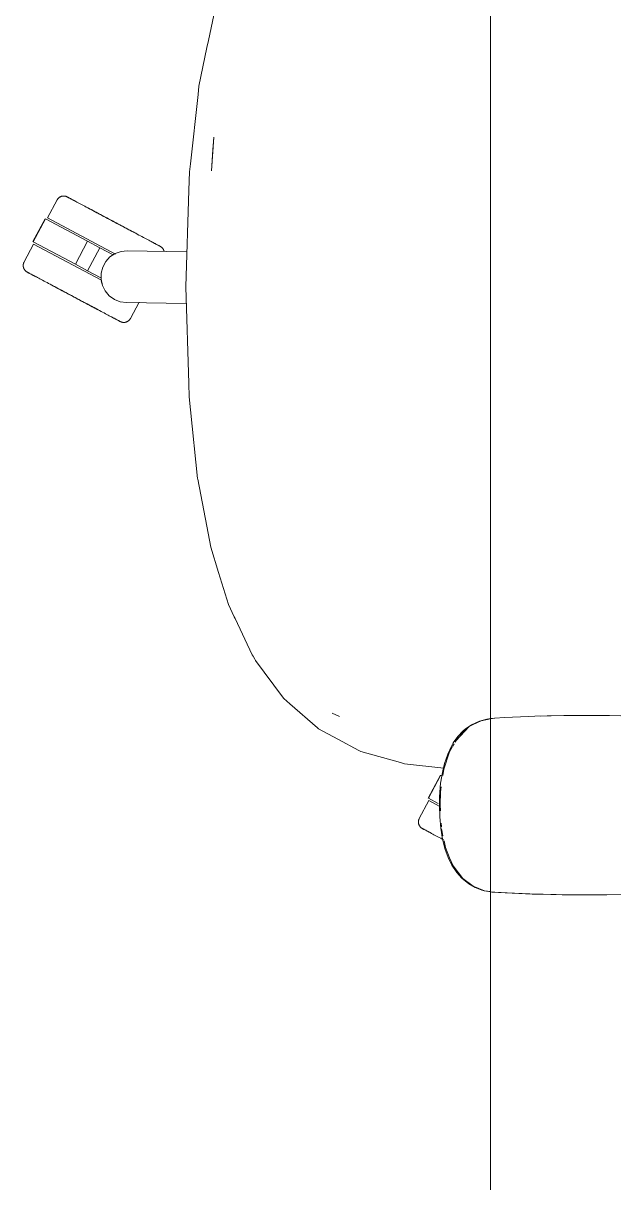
# Model space of a CAD drawing. Header units: millimetres. Extents: x 155927 to 326028, y -36033 to 97293.
# Drawn here: x 228796 to 229115, y 9936 to 10562 of the extents above; entities that cross this region are included whole.
import ezdxf

# ---------------------------------------------------------------- set-up
doc = ezdxf.new("R2010")
doc.units = ezdxf.units.MM
doc.header["$MEASUREMENT"] = 0
doc.layers.add('G-IMPT', color=8, linetype='CONTINUOUS', lineweight=9)
doc.layers.add('I-FURN', color=8, linetype='CONTINUOUS', lineweight=9)

msp = doc.modelspace()

# ---------------------------------------------------------------- linework, layer by layer
at = {"layer": 'G-IMPT'}
for p, q in [((228896.3, 10553), (228899.17, 10566.82)), ((228895.53, 10549.32), (228891.18, 10528.38)), ((228895.53, 10549.32), (228896.3, 10553)), ((228891.18, 10528.38), (228890.7, 10523.96)), ((228886.57, 10486.52), (228890.7, 10523.96)), ((228897.97, 10482.68), (228899.22, 10500.96)), ((228899.22, 10500.96), (228898.61, 10494.01)), ((228897.97, 10482.68), (228898.61, 10494.01)), ((228886.57, 10486.52), (228886.09, 10482.15)), ((228885.76, 10472.2), (228886.09, 10482.15)), ((228885.76, 10472.2), (228884.06, 10420.02)), ((228884.06, 10420.02), (228885.68, 10367.86)), ((228885.68, 10367.86), (228885.9, 10360.6)), ((228886.63, 10353.53), (228885.9, 10360.6)), ((228890.45, 10316.54), (228886.63, 10353.53)), ((228890.45, 10316.54), (228890.54, 10316.08)), ((228895.41, 10290.7), (228890.54, 10316.08)), ((228895.41, 10290.7), (228896.11, 10287.03)), ((228897.57, 10279.43), (228896.11, 10287.03)), ((228901.77, 10265.82), (228897.57, 10279.43)), ((228907.09, 10248.55), (228901.77, 10265.82)), ((228907.09, 10248.55), (228910.28, 10241.79)), ((228910.71, 10240.87), (228910.28, 10241.79)), ((228919.97, 10221.23), (228910.71, 10240.87)), ((228919.97, 10221.23), (228920.4, 10220.52)), ((228921.34, 10218.94), (228920.4, 10220.52)), ((228921.8, 10218.17), (228921.34, 10218.94)), ((228921.8, 10218.17), (228936.37, 10198.68)), ((228936.37, 10198.68), (228937.09, 10197.71)), ((228940.35, 10194.84), (228937.09, 10197.71)), ((228940.35, 10194.84), (228955.14, 10181.82)), ((228963.11, 10189.84), (228967, 10187.89)), ((228963.11, 10189.84), (228965.4, 10188.67)), ((228965.4, 10188.67), (228967, 10187.89)), ((229038.39, 10183.5), (229042.71, 10185.49)), ((229039.29, 10183.58), (229043.55, 10185.68)), ((229046.66, 10186.55), (229042.71, 10185.49)), ((229043.55, 10185.68), (229048.6, 10186.63)), ((229048.6, 10186.8), (229046.66, 10186.55)), ((229048.6, 10186.63), (229050.9, 10187.05)), ((229050.67, 10187.05), (229048.6, 10186.8)), ((229056.34, 10187.34), (229050.67, 10187.05)), ((229056.34, 10187.34), (229068.9, 10187.95)), ((229072.44, 10188.08), (229068.9, 10187.95)), ((229088.11, 10188.46), (229072.44, 10188.08)), ((229075.84, 10188.13), (229079.17, 10188.28)), ((229081.39, 10188.28), (229079.17, 10188.28)), ((229088.11, 10188.46), (229092.62, 10188.51)), ((229092.62, 10188.51), (229107.34, 10188.5)), ((229112.81, 10188.43), (229107.34, 10188.5)), ((229112.81, 10188.43), (229125.11, 10188.13)), ((228955.14, 10181.82), (228955.81, 10181.23)), ((228966.24, 10175.65), (228955.81, 10181.23)), ((229030.15, 10175.09), (229037.06, 10182.48)), ((229033.84, 10180.16), (229030.98, 10177.12)), ((229031.98, 10177.76), (229037.06, 10182.48)), ((229031.98, 10177.18), (229034.65, 10180.24)), ((229033.84, 10180.16), (229035.17, 10181.3)), ((229037.06, 10182.48), (229034.65, 10180.24)), ((229038.39, 10183.5), (229035.17, 10181.3)), ((229039.29, 10183.58), (229037.06, 10182.48)), ((228977.48, 10169.64), (228966.24, 10175.65)), ((229025.52, 10167.65), (229027.73, 10172.29)), ((229027.73, 10172.29), (229028.53, 10173.66)), ((229028.13, 10171.79), (229028.99, 10173.23)), ((229030.98, 10177.12), (229028.53, 10173.66)), ((229029.46, 10174.02), (229031.35, 10177.17)), ((229030.15, 10175.09), (229031.43, 10176.56)), ((228978.59, 10169.04), (228977.48, 10169.64)), ((228999.94, 10163.04), (228978.59, 10169.04)), ((229023.36, 10159.48), (229026.39, 10168.87)), ((229023.78, 10162.56), (229025.52, 10167.65)), ((229026.39, 10168.87), (229027.85, 10171.32)), ((228999.94, 10163.04), (229002.2, 10162.4)), ((229023.47, 10159.98), (229002.2, 10162.4)), ((229023.78, 10162.56), (229022.8, 10158.64)), ((229022.89, 10156.19), (229023.36, 10159.48)), ((229022.8, 10158.64), (229021.69, 10151.88)), ((229021.11, 10144.56), (229021.69, 10151.88)), ((229021.63, 10147.22), (229021.4, 10140.05)), ((229021.63, 10147.22), (229022.02, 10150)), ((229021.11, 10144.56), (229021.02, 10140.05)), ((229021.02, 10140.05), (229021.2, 10133.72)), ((229021.59, 10136.95), (229021.4, 10140.05)), ((229021.77, 10127.57), (229021.2, 10133.72)), ((229021.77, 10127.57), (229022.77, 10121.63)), ((229022.11, 10128.36), (229021.99, 10130.43)), ((229022.95, 10123.48), (229022.18, 10127.23)), ((229024.2, 10116.15), (229022.77, 10121.63)), ((229024.22, 10117.27), (229023.51, 10120.73)), ((229024.2, 10116.15), (229025.78, 10111.82)), ((229024.22, 10117.27), (229026.55, 10111.64)), ((229027.77, 10107.75), (229025.78, 10111.82)), ((229028.39, 10107.25), (229026.55, 10111.64)), ((229027.77, 10107.75), (229030.42, 10103.7)), ((229033.61, 10100.46), (229028.39, 10107.25)), ((229030.42, 10103.7), (229033.09, 10100.66)), ((229036.83, 10097.58), (229033.09, 10100.66)), ((229039.23, 10096.29), (229033.61, 10100.46)), ((229040.26, 10095.63), (229036.83, 10097.58)), ((229045.43, 10093.88), (229039.23, 10096.29)), ((229040.26, 10095.63), (229043.9, 10094.23)), ((229045.25, 10093.86), (229043.9, 10094.23)), ((229045.25, 10093.86), (229047.64, 10093.42)), ((229045.43, 10093.88), (229048.6, 10093.4)), ((229049.29, 10093.17), (229047.64, 10093.42)), ((229069.87, 10092.12), (229049.29, 10093.17)), ((229071.08, 10092.08), (229049.29, 10093.17)), ((229049.29, 10093.17), (229050.9, 10093.05)), ((229071.08, 10092.08), (229050.9, 10093.05)), ((229091.26, 10091.62), (229069.87, 10092.12)), ((229081.43, 10091.78), (229069.87, 10092.12)), ((229069.87, 10092.12), (229071.08, 10092.08)), ((229091.26, 10091.62), (229071.08, 10092.08)), ((229111.45, 10091.66), (229081.43, 10091.78)), ((229091.26, 10091.62), (229081.43, 10091.78)), ((229081.43, 10091.78), (229100.65, 10091.57)), ((229089.23, 10091.64), (229087.32, 10091.71)), ((229091.26, 10091.65), (229089.23, 10091.64)), ((229111.45, 10091.66), (229091.26, 10091.62)), ((229111.45, 10091.66), (229100.65, 10091.57)), ((229111.45, 10091.66), (229119.87, 10091.83))]:
    msp.add_line(p, q, dxfattribs=at)
at = {"layer": 'I-FURN'}
for p, q in [((229048.6, 9375.6), (229048.6, 10975.6)), ((229048.6, 10975.6), (229048.6, 9375.6)), ((228814.61, 10466.95), (228809.46, 10457.26)), ((228814.61, 10466.95), (228814.69, 10467.09)), ((228814.69, 10467.09), (228814.77, 10467.23)), ((228814.77, 10467.23), (228814.86, 10467.36)), ((228814.86, 10467.36), (228814.95, 10467.49)), ((228814.95, 10467.49), (228815.05, 10467.62)), ((228815.05, 10467.62), (228815.16, 10467.74)), ((228815.16, 10467.74), (228815.27, 10467.86)), ((228815.27, 10467.86), (228815.38, 10467.97)), ((228815.38, 10467.97), (228815.5, 10468.08)), ((228815.5, 10468.08), (228815.63, 10468.19)), ((228815.63, 10468.19), (228815.75, 10468.29)), ((228815.75, 10468.29), (228815.88, 10468.38)), ((228815.88, 10468.38), (228816.02, 10468.47)), ((228816.02, 10468.47), (228816.16, 10468.55)), ((228816.16, 10468.55), (228816.3, 10468.63)), ((228816.3, 10468.63), (228816.44, 10468.7)), ((228816.44, 10468.7), (228816.59, 10468.77)), ((228816.59, 10468.77), (228816.74, 10468.83)), ((228816.74, 10468.83), (228816.89, 10468.88)), ((228816.89, 10468.88), (228817.04, 10468.93)), ((228817.04, 10468.93), (228817.2, 10468.97)), ((228817.2, 10468.97), (228817.36, 10469.01)), ((228817.36, 10469.01), (228817.52, 10469.04)), ((228817.52, 10469.04), (228817.67, 10469.06)), ((228817.67, 10469.06), (228817.84, 10469.07)), ((228817.84, 10469.07), (228818, 10469.08)), ((228818, 10469.08), (228818.16, 10469.09)), ((228818.16, 10469.09), (228818.32, 10469.09)), ((228818.32, 10469.09), (228818.48, 10469.08)), ((228818.48, 10469.08), (228818.64, 10469.06)), ((228818.64, 10469.06), (228818.8, 10469.04)), ((228818.8, 10469.04), (228818.96, 10469.01)), ((228818.96, 10469.01), (228819.12, 10468.97)), ((228819.12, 10468.97), (228819.27, 10468.93)), ((228819.27, 10468.93), (228819.43, 10468.89)), ((228819.43, 10468.89), (228819.58, 10468.83)), ((228819.58, 10468.83), (228819.73, 10468.77)), ((228819.73, 10468.77), (228819.87, 10468.71)), ((228819.87, 10468.71), (228820.02, 10468.64)), ((228820.02, 10468.64), (228820.06, 10468.62)), ((228820.06, 10468.62), (228820.08, 10468.61)), ((228820.06, 10468.61), (228820.06, 10468.62)), ((228820.11, 10468.59), (228820.06, 10468.61)), ((228820.08, 10468.61), (228820.14, 10468.57)), ((228820.19, 10468.55), (228820.11, 10468.59)), ((228820.14, 10468.57), (228820.24, 10468.52)), ((228820.31, 10468.48), (228820.19, 10468.55)), ((228820.24, 10468.52), (228820.38, 10468.45)), ((228820.47, 10468.4), (228820.31, 10468.48)), ((228820.38, 10468.45), (228820.56, 10468.35)), ((228820.67, 10468.29), (228820.47, 10468.4)), ((228820.56, 10468.35), (228820.78, 10468.23)), ((228820.91, 10468.16), (228820.67, 10468.29)), ((228820.78, 10468.23), (228821.04, 10468.1)), ((228821.19, 10468.01), (228820.91, 10468.16)), ((228821.04, 10468.1), (228821.33, 10467.94)), ((228821.51, 10467.84), (228821.19, 10468.01)), ((228821.33, 10467.94), (228821.67, 10467.76)), ((228821.87, 10467.66), (228821.51, 10467.84)), ((228821.67, 10467.76), (228822.04, 10467.56)), ((228822.26, 10467.45), (228821.87, 10467.66)), ((228822.04, 10467.56), (228822.45, 10467.34)), ((228822.69, 10467.22), (228822.26, 10467.45)), ((228822.45, 10467.34), (228822.9, 10467.11)), ((228823.15, 10466.97), (228822.69, 10467.22)), ((228822.9, 10467.11), (228823.38, 10466.85)), ((228823.66, 10466.7), (228823.15, 10466.97)), ((228823.38, 10466.85), (228823.9, 10466.58)), ((228824.19, 10466.42), (228823.66, 10466.7)), ((228823.9, 10466.58), (228824.45, 10466.28)), ((228824.76, 10466.12), (228824.19, 10466.42)), ((228824.45, 10466.28), (228825.03, 10465.97)), ((228825.36, 10465.8), (228824.76, 10466.12)), ((228825.99, 10465.46), (228825.36, 10465.8)), ((228826.66, 10465.11), (228825.99, 10465.46)), ((228827.35, 10464.74), (228826.66, 10465.11)), ((228828.08, 10464.35), (228827.35, 10464.74)), ((228828.83, 10463.96), (228828.08, 10464.35)), ((228829.6, 10463.54), (228828.83, 10463.96)), ((228830.4, 10463.12), (228829.6, 10463.54)), ((228831.23, 10462.68), (228830.4, 10463.12)), ((228830.99, 10462.8), (228831.61, 10462.47)), ((228832.07, 10462.23), (228831.23, 10462.68)), ((228831.61, 10462.47), (228832.47, 10462.02)), ((228832.94, 10461.77), (228832.07, 10462.23)), ((228832.47, 10462.02), (228833.35, 10461.55)), ((228833.83, 10461.29), (228832.94, 10461.77)), ((228833.35, 10461.55), (228834.24, 10461.07)), ((228834.73, 10460.81), (228833.83, 10461.29)), ((228834.24, 10461.07), (228835.16, 10460.59)), ((228835.66, 10460.32), (228834.73, 10460.81)), ((228835.16, 10460.59), (228836.09, 10460.09)), ((228836.59, 10459.82), (228835.66, 10460.32)), ((228836.09, 10460.09), (228837.03, 10459.59)), ((228837.55, 10459.32), (228836.59, 10459.82)), ((228837.03, 10459.59), (228837.99, 10459.08)), ((228808.16, 10456.82), (228801.59, 10444.46)), ((228801.76, 10444.37), (228808.33, 10456.73)), ((228808.33, 10456.73), (228831.04, 10444.65)), ((228846.21, 10437.72), (228809.46, 10457.26)), ((228838.51, 10458.81), (228837.55, 10459.32)), ((228837.99, 10459.08), (228838.96, 10458.57)), ((228839.48, 10458.29), (228838.51, 10458.81)), ((228838.96, 10458.57), (228839.94, 10458.05)), ((228840.47, 10457.76), (228839.48, 10458.29)), ((228839.94, 10458.05), (228840.92, 10457.52)), ((228841.46, 10457.24), (228840.47, 10457.76)), ((228840.92, 10457.52), (228841.92, 10456.99)), ((228842.46, 10456.71), (228841.46, 10457.24)), ((228841.92, 10456.99), (228842.92, 10456.46)), ((228843.46, 10456.18), (228842.46, 10456.71)), ((228842.92, 10456.46), (228843.92, 10455.93)), ((228844.46, 10455.64), (228843.46, 10456.18)), ((228843.92, 10455.93), (228844.92, 10455.4)), ((228845.47, 10455.11), (228844.46, 10455.64)), ((228844.92, 10455.4), (228845.93, 10454.86)), ((228846.47, 10454.57), (228845.47, 10455.11)), ((228845.93, 10454.86), (228846.93, 10454.33)), ((228847.47, 10454.04), (228846.47, 10454.57)), ((228846.93, 10454.33), (228847.93, 10453.79)), ((228848.47, 10453.51), (228847.47, 10454.04)), ((228847.93, 10453.79), (228848.93, 10453.26)), ((228849.47, 10452.98), (228848.47, 10453.51)), ((228848.93, 10453.26), (228849.92, 10452.74)), ((228850.45, 10452.45), (228849.47, 10452.98)), ((228849.92, 10452.74), (228850.91, 10452.21)), ((228851.43, 10451.93), (228850.45, 10452.45)), ((228850.91, 10452.21), (228851.88, 10451.7)), ((228852.4, 10451.42), (228851.43, 10451.93)), ((228851.88, 10451.7), (228852.84, 10451.18)), ((228853.36, 10450.91), (228852.4, 10451.42)), ((228852.84, 10451.18), (228853.8, 10450.68)), ((228854.3, 10450.41), (228853.36, 10450.91)), ((228853.8, 10450.68), (228854.73, 10450.18)), ((228855.23, 10449.91), (228854.3, 10450.41)), ((228854.73, 10450.18), (228855.66, 10449.69)), ((228856.15, 10449.43), (228855.23, 10449.91)), ((228855.66, 10449.69), (228856.56, 10449.21)), ((228857.04, 10448.95), (228856.15, 10449.43)), ((228857.92, 10448.48), (228857.04, 10448.95)), ((228858.78, 10448.03), (228857.92, 10448.48)), ((228859.61, 10447.59), (228858.78, 10448.03)), ((228860.42, 10447.15), (228859.61, 10447.59)), ((228861.21, 10446.73), (228860.42, 10447.15)), ((228801.95, 10443.14), (228796.8, 10433.45)), ((228824.47, 10432.29), (228801.76, 10444.37)), ((228838.66, 10423.61), (228801.95, 10443.14)), ((228824.47, 10432.29), (228831.04, 10444.65)), ((228831.04, 10444.65), (228837.68, 10441.12)), ((228831.11, 10428.76), (228837.68, 10441.12)), ((228837.68, 10441.12), (228844.83, 10437.32)), ((228861.97, 10446.33), (228861.21, 10446.73)), ((228862.71, 10445.94), (228861.97, 10446.33)), ((228863.42, 10445.56), (228862.71, 10445.94)), ((228864.09, 10445.2), (228863.42, 10445.56)), ((228864.74, 10444.86), (228864.09, 10445.2)), ((228865.36, 10444.53), (228864.74, 10444.86)), ((228865.94, 10444.22), (228865.36, 10444.53)), ((228865.63, 10444.39), (228866.2, 10444.08)), ((228866.49, 10443.93), (228865.94, 10444.22)), ((228866.2, 10444.08), (228866.73, 10443.8)), ((228867.01, 10443.65), (228866.49, 10443.93)), ((228866.73, 10443.8), (228867.24, 10443.53)), ((228867.49, 10443.4), (228867.01, 10443.65)), ((228867.24, 10443.53), (228867.7, 10443.28)), ((228867.94, 10443.16), (228867.49, 10443.4)), ((228867.7, 10443.28), (228868.13, 10443.06)), ((228868.35, 10442.94), (228867.94, 10443.16)), ((228868.13, 10443.06), (228868.52, 10442.85)), ((228868.72, 10442.74), (228868.35, 10442.94)), ((228868.52, 10442.85), (228868.88, 10442.66)), ((228869.06, 10442.56), (228868.72, 10442.74)), ((228868.88, 10442.66), (228869.2, 10442.49)), ((228869.35, 10442.41), (228869.06, 10442.56)), ((228869.2, 10442.49), (228869.48, 10442.34)), ((228869.61, 10442.27), (228869.35, 10442.41)), ((228869.48, 10442.34), (228869.72, 10442.21)), ((228869.83, 10442.15), (228869.61, 10442.27)), ((228869.72, 10442.21), (228869.92, 10442.11)), ((228870.01, 10442.06), (228869.83, 10442.15)), ((228869.92, 10442.11), (228870.08, 10442.02)), ((228870.15, 10441.98), (228870.01, 10442.06)), ((228870.08, 10442.02), (228870.2, 10441.95)), ((228870.25, 10441.93), (228870.15, 10441.98)), ((228870.2, 10441.95), (228870.28, 10441.91)), ((228870.31, 10441.9), (228870.25, 10441.93)), ((228870.28, 10441.91), (228870.33, 10441.89)), ((228870.33, 10441.89), (228870.31, 10441.9)), ((228870.33, 10441.89), (228870.47, 10441.81)), ((228870.33, 10441.89), (228870.33, 10441.89)), ((228870.47, 10441.81), (228870.61, 10441.72)), ((228870.61, 10441.72), (228870.74, 10441.63)), ((228870.74, 10441.63), (228870.88, 10441.54)), ((228870.88, 10441.54), (228871, 10441.44)), ((228871, 10441.44), (228871.12, 10441.33)), ((228871.12, 10441.33), (228871.24, 10441.22)), ((228871.24, 10441.22), (228871.36, 10441.11)), ((228871.36, 10441.11), (228871.46, 10440.99)), ((228871.46, 10440.99), (228871.57, 10440.87)), ((228871.57, 10440.87), (228871.67, 10440.74)), ((228871.67, 10440.74), (228871.76, 10440.61)), ((228840.87, 10433.7), (228843.15, 10436.18)), ((228843.15, 10436.18), (228845.96, 10438.05)), ((228845.96, 10438.05), (228849.13, 10439.19)), ((228849.13, 10439.19), (228852.49, 10439.54)), ((228852.49, 10439.54), (228884.68, 10438.98)), ((228871.76, 10440.61), (228871.85, 10440.47)), ((228871.85, 10440.47), (228871.93, 10440.34)), ((228871.93, 10440.34), (228872.01, 10440.2)), ((228872.01, 10440.2), (228872.08, 10440.05)), ((228872.08, 10440.05), (228872.15, 10439.9)), ((228872.15, 10439.9), (228872.21, 10439.75)), ((228872.21, 10439.75), (228872.26, 10439.6)), ((228872.26, 10439.6), (228872.31, 10439.45)), ((228872.31, 10439.45), (228872.35, 10439.29)), ((228872.35, 10439.29), (228872.39, 10439.14)), ((228796.32, 10431.55), (228796.33, 10431.71)), ((228796.33, 10431.39), (228796.32, 10431.55)), ((228796.33, 10431.71), (228796.34, 10431.87)), ((228796.34, 10431.23), (228796.33, 10431.39)), ((228796.34, 10431.87), (228796.35, 10432.03)), ((228796.35, 10431.07), (228796.34, 10431.23)), ((228796.35, 10432.03), (228796.37, 10432.19)), ((228796.38, 10430.91), (228796.35, 10431.07)), ((228796.37, 10432.19), (228796.4, 10432.35)), ((228796.41, 10430.75), (228796.38, 10430.91)), ((228796.4, 10432.35), (228796.44, 10432.51)), ((228796.44, 10430.59), (228796.41, 10430.75)), ((228796.44, 10432.51), (228796.48, 10432.67)), ((228796.48, 10430.44), (228796.44, 10430.59)), ((228796.48, 10432.67), (228796.53, 10432.82)), ((228796.53, 10430.28), (228796.48, 10430.44)), ((228796.53, 10432.82), (228796.58, 10432.97)), ((228796.59, 10430.13), (228796.53, 10430.28)), ((228796.58, 10432.97), (228796.64, 10433.12)), ((228796.65, 10429.98), (228796.59, 10430.13)), ((228796.64, 10433.12), (228796.7, 10433.27)), ((228796.71, 10429.84), (228796.65, 10429.98)), ((228796.7, 10433.27), (228796.78, 10433.41)), ((228796.78, 10429.69), (228796.71, 10429.84)), ((228796.78, 10433.41), (228796.8, 10433.45)), ((228796.86, 10429.55), (228796.78, 10429.69)), ((228796.94, 10429.41), (228796.86, 10429.55)), ((228797.03, 10429.28), (228796.94, 10429.41)), ((228797.13, 10429.15), (228797.03, 10429.28)), ((228797.23, 10429.02), (228797.13, 10429.15)), ((228797.33, 10428.9), (228797.23, 10429.02)), ((228797.44, 10428.78), (228797.33, 10428.9)), ((228797.55, 10428.66), (228797.44, 10428.78)), ((228797.67, 10428.55), (228797.55, 10428.66)), ((228797.79, 10428.45), (228797.67, 10428.55)), ((228797.92, 10428.35), (228797.79, 10428.45)), ((228798.05, 10428.25), (228797.92, 10428.35)), ((228798.18, 10428.16), (228798.05, 10428.25)), ((228798.32, 10428.08), (228798.18, 10428.16)), ((228831.11, 10428.76), (228824.47, 10432.29)), ((228838.26, 10424.96), (228831.11, 10428.76)), ((228838.38, 10427.48), (228839.25, 10430.74)), ((228839.25, 10430.74), (228840.87, 10433.7)), ((228798.46, 10428), (228798.32, 10428.08)), ((228798.47, 10428), (228798.46, 10428)), ((228798.46, 10428), (228798.48, 10427.99)), ((228798.51, 10427.98), (228798.47, 10428)), ((228798.48, 10427.99), (228798.54, 10427.96)), ((228798.59, 10427.93), (228798.51, 10427.98)), ((228798.54, 10427.96), (228798.64, 10427.9)), ((228798.71, 10427.87), (228798.59, 10427.93)), ((228798.64, 10427.9), (228798.78, 10427.83)), ((228798.88, 10427.78), (228798.71, 10427.87)), ((228798.78, 10427.83), (228798.96, 10427.73)), ((228799.08, 10427.67), (228798.88, 10427.78)), ((228798.96, 10427.73), (228799.18, 10427.62)), ((228799.32, 10427.55), (228799.08, 10427.67)), ((228799.18, 10427.62), (228799.44, 10427.48)), ((228799.6, 10427.4), (228799.32, 10427.55)), ((228799.44, 10427.48), (228799.74, 10427.32)), ((228799.91, 10427.23), (228799.6, 10427.4)), ((228799.74, 10427.32), (228800.07, 10427.14)), ((228800.27, 10427.04), (228799.91, 10427.23)), ((228800.07, 10427.14), (228800.45, 10426.95)), ((228800.66, 10426.83), (228800.27, 10427.04)), ((228800.45, 10426.95), (228800.86, 10426.73)), ((228801.09, 10426.6), (228800.66, 10426.83)), ((228800.86, 10426.73), (228801.3, 10426.49)), ((228801.56, 10426.35), (228801.09, 10426.6)), ((228801.3, 10426.49), (228801.78, 10426.23)), ((228802.06, 10426.09), (228801.56, 10426.35)), ((228801.78, 10426.23), (228802.3, 10425.96)), ((228802.6, 10425.8), (228802.06, 10426.09)), ((228802.3, 10425.96), (228802.85, 10425.67)), ((228803.16, 10425.5), (228802.6, 10425.8)), ((228802.85, 10425.67), (228803.44, 10425.36)), ((228803.44, 10425.36), (228804.05, 10425.03)), ((228804.05, 10425.03), (228804.7, 10424.68)), ((228804.7, 10424.68), (228805.38, 10424.32)), ((228805.38, 10424.32), (228806.09, 10423.95)), ((228806.09, 10423.95), (228806.82, 10423.56)), ((228806.82, 10423.56), (228807.58, 10423.15)), ((228807.58, 10423.15), (228808.37, 10422.73)), ((228808.37, 10422.73), (228809.18, 10422.3)), ((228809.18, 10422.3), (228810.02, 10421.86)), ((228838.33, 10424.11), (228838.38, 10427.48)), ((228839.08, 10420.82), (228838.33, 10424.11)), ((228810.02, 10421.86), (228810.87, 10421.4)), ((228810.87, 10421.4), (228811.75, 10420.94)), ((228811.75, 10420.94), (228812.65, 10420.46)), ((228813.14, 10420.2), (228812.23, 10420.68)), ((228812.65, 10420.46), (228813.56, 10419.97)), ((228814.06, 10419.71), (228813.14, 10420.2)), ((228813.56, 10419.97), (228814.49, 10419.48)), ((228815, 10419.21), (228814.06, 10419.71)), ((228814.49, 10419.48), (228815.43, 10418.98)), ((228815.95, 10418.7), (228815, 10419.21)), ((228815.43, 10418.98), (228816.39, 10418.47)), ((228816.91, 10418.19), (228815.95, 10418.7)), ((228816.39, 10418.47), (228817.36, 10417.95)), ((228817.89, 10417.67), (228816.91, 10418.19)), ((228817.36, 10417.95), (228818.34, 10417.43)), ((228818.87, 10417.15), (228817.89, 10417.67)), ((228818.34, 10417.43), (228819.33, 10416.91)), ((228819.86, 10416.62), (228818.87, 10417.15)), ((228819.33, 10416.91), (228820.32, 10416.38)), ((228820.86, 10416.09), (228819.86, 10416.62)), ((228820.32, 10416.38), (228821.32, 10415.85)), ((228821.86, 10415.56), (228820.86, 10416.09)), ((228821.32, 10415.85), (228822.32, 10415.31)), ((228840.59, 10417.8), (228839.08, 10420.82)), ((228842.78, 10415.24), (228840.59, 10417.8)), ((228822.87, 10415.03), (228821.86, 10415.56)), ((228822.32, 10415.31), (228823.33, 10414.78)), ((228823.87, 10414.49), (228822.87, 10415.03)), ((228823.33, 10414.78), (228824.33, 10414.25)), ((228824.88, 10413.96), (228823.87, 10414.49)), ((228824.33, 10414.25), (228825.34, 10413.71)), ((228825.88, 10413.42), (228824.88, 10413.96)), ((228825.34, 10413.71), (228826.34, 10413.18)), ((228826.88, 10412.89), (228825.88, 10413.42)), ((228826.34, 10413.18), (228827.34, 10412.65)), ((228827.87, 10412.36), (228826.88, 10412.89)), ((228827.34, 10412.65), (228828.33, 10412.12)), ((228828.86, 10411.84), (228827.87, 10412.36)), ((228828.33, 10412.12), (228829.31, 10411.6)), ((228829.84, 10411.32), (228828.86, 10411.84)), ((228829.31, 10411.6), (228830.29, 10411.08)), ((228830.81, 10410.8), (228829.84, 10411.32)), ((228830.29, 10411.08), (228831.25, 10410.57)), ((228831.76, 10410.29), (228830.81, 10410.8)), ((228831.25, 10410.57), (228832.2, 10410.06)), ((228832.71, 10409.79), (228831.76, 10410.29)), ((228832.2, 10410.06), (228833.14, 10409.56)), ((228833.64, 10409.3), (228832.71, 10409.79)), ((228833.14, 10409.56), (228834.06, 10409.07)), ((228845.53, 10413.28), (228842.78, 10415.24)), ((228848.66, 10412.02), (228845.53, 10413.28)), ((228852, 10411.56), (228848.66, 10412.02)), ((228884.34, 10410.99), (228852, 10411.56)), ((228854.19, 10402.94), (228858.89, 10411.78)), ((228834.55, 10408.81), (228833.64, 10409.3)), ((228834.06, 10409.07), (228834.97, 10408.59)), ((228835.45, 10408.34), (228834.55, 10408.81)), ((228834.97, 10408.59), (228835.85, 10408.12)), ((228836.32, 10407.87), (228835.45, 10408.34)), ((228835.85, 10408.12), (228836.72, 10407.66)), ((228837.18, 10407.41), (228836.32, 10407.87)), ((228836.72, 10407.66), (228837.57, 10407.21)), ((228837.94, 10407.01), (228837.18, 10407.41)), ((228837.57, 10407.21), (228838.39, 10406.77)), ((228838.39, 10406.77), (228839.19, 10406.34)), ((228839.19, 10406.34), (228839.97, 10405.93)), ((228839.97, 10405.93), (228840.72, 10405.53)), ((228840.72, 10405.53), (228841.44, 10405.15)), ((228841.44, 10405.15), (228842.14, 10404.78)), ((228842.14, 10404.78), (228842.8, 10404.43)), ((228842.8, 10404.43), (228843.43, 10404.09)), ((228843.43, 10404.09), (228844.03, 10403.77)), ((228844.35, 10403.6), (228843.76, 10403.91)), ((228844.03, 10403.77), (228844.6, 10403.47)), ((228844.9, 10403.31), (228844.35, 10403.6)), ((228844.6, 10403.47), (228845.14, 10403.18)), ((228845.41, 10403.04), (228844.9, 10403.31)), ((228845.14, 10403.18), (228845.64, 10402.92)), ((228845.9, 10402.78), (228845.41, 10403.04)), ((228845.64, 10402.92), (228846.11, 10402.67)), ((228846.34, 10402.54), (228845.9, 10402.78)), ((228846.11, 10402.67), (228846.54, 10402.44)), ((228846.75, 10402.32), (228846.34, 10402.54)), ((228846.54, 10402.44), (228846.93, 10402.23)), ((228847.13, 10402.13), (228846.75, 10402.32)), ((228846.93, 10402.23), (228847.28, 10402.04)), ((228847.46, 10401.95), (228847.13, 10402.13)), ((228847.28, 10402.04), (228847.6, 10401.87)), ((228847.76, 10401.79), (228847.46, 10401.95)), ((228847.6, 10401.87), (228847.88, 10401.72)), ((228848.02, 10401.65), (228847.76, 10401.79)), ((228847.88, 10401.72), (228848.12, 10401.6)), ((228848.24, 10401.54), (228848.02, 10401.65)), ((228848.12, 10401.6), (228848.32, 10401.49)), ((228848.42, 10401.44), (228848.24, 10401.54)), ((228848.32, 10401.49), (228848.49, 10401.4)), ((228848.56, 10401.37), (228848.42, 10401.44)), ((228848.49, 10401.4), (228848.61, 10401.34)), ((228848.66, 10401.31), (228848.56, 10401.37)), ((228848.61, 10401.34), (228848.69, 10401.3)), ((228848.72, 10401.28), (228848.66, 10401.31)), ((228848.69, 10401.3), (228848.73, 10401.27)), ((228848.74, 10401.27), (228848.72, 10401.28)), ((228848.73, 10401.27), (228848.74, 10401.27)), ((228848.78, 10401.25), (228848.74, 10401.27)), ((228848.92, 10401.18), (228848.78, 10401.25)), ((228849.07, 10401.11), (228848.92, 10401.18)), ((228849.22, 10401.05), (228849.07, 10401.11)), ((228849.37, 10401), (228849.22, 10401.05)), ((228849.52, 10400.95), (228849.37, 10401)), ((228849.68, 10400.91), (228849.52, 10400.95)), ((228849.84, 10400.88), (228849.68, 10400.91)), ((228850, 10400.85), (228849.84, 10400.88)), ((228850.15, 10400.83), (228850, 10400.85)), ((228850.32, 10400.81), (228850.15, 10400.83)), ((228850.48, 10400.8), (228850.32, 10400.81)), ((228850.64, 10400.8), (228850.48, 10400.8)), ((228850.8, 10400.8), (228850.64, 10400.8)), ((228850.96, 10400.81), (228850.8, 10400.8)), ((228851.12, 10400.83), (228850.96, 10400.81)), ((228851.28, 10400.85), (228851.12, 10400.83)), ((228851.44, 10400.88), (228851.28, 10400.85)), ((228851.6, 10400.92), (228851.44, 10400.88)), ((228851.75, 10400.96), (228851.6, 10400.92)), ((228851.9, 10401.01), (228851.75, 10400.96)), ((228852.06, 10401.06), (228851.9, 10401.01)), ((228852.21, 10401.12), (228852.06, 10401.06)), ((228852.35, 10401.19), (228852.21, 10401.12)), ((228852.5, 10401.26), (228852.35, 10401.19)), ((228852.64, 10401.33), (228852.5, 10401.26)), ((228852.78, 10401.42), (228852.64, 10401.33)), ((228852.91, 10401.51), (228852.78, 10401.42)), ((228853.04, 10401.6), (228852.91, 10401.51)), ((228853.17, 10401.7), (228853.04, 10401.6)), ((228853.29, 10401.8), (228853.17, 10401.7)), ((228853.41, 10401.91), (228853.29, 10401.8)), ((228853.53, 10402.03), (228853.41, 10401.91)), ((228853.64, 10402.14), (228853.53, 10402.03)), ((228853.74, 10402.27), (228853.64, 10402.14)), ((228853.84, 10402.39), (228853.74, 10402.27)), ((228853.94, 10402.52), (228853.84, 10402.39)), ((228854.02, 10402.66), (228853.94, 10402.52)), ((228854.11, 10402.8), (228854.02, 10402.66)), ((228854.19, 10402.94), (228854.11, 10402.8)), ((229021.52, 10156.27), (229014.95, 10143.91)), ((229015.12, 10143.82), (229021.69, 10156.18)), ((229021.69, 10156.18), (229022, 10156.02)), ((229015.3, 10142.59), (229010.15, 10132.91)), ((229020.41, 10141.01), (229015.12, 10143.82)), ((229020.93, 10139.6), (229015.3, 10142.59)), ((229009.68, 10131.01), (229009.69, 10131.17)), ((229009.69, 10130.84), (229009.68, 10131.01)), ((229009.69, 10131.17), (229009.7, 10131.33)), ((229009.7, 10130.68), (229009.69, 10130.84)), ((229009.7, 10131.33), (229009.71, 10131.49)), ((229009.71, 10130.52), (229009.7, 10130.68)), ((229009.71, 10131.49), (229009.73, 10131.65)), ((229009.74, 10130.36), (229009.71, 10130.52)), ((229009.73, 10131.65), (229009.76, 10131.81)), ((229009.76, 10130.21), (229009.74, 10130.36)), ((229009.76, 10131.81), (229009.8, 10131.96)), ((229009.8, 10130.05), (229009.76, 10130.21)), ((229009.8, 10131.96), (229009.84, 10132.12)), ((229009.84, 10129.89), (229009.8, 10130.05)), ((229009.84, 10132.12), (229009.88, 10132.27)), ((229009.89, 10129.74), (229009.84, 10129.89)), ((229009.88, 10132.27), (229009.94, 10132.43)), ((229009.94, 10129.59), (229009.89, 10129.74)), ((229009.94, 10132.43), (229010, 10132.58)), ((229010, 10129.44), (229009.94, 10129.59)), ((229010, 10132.58), (229010.06, 10132.72)), ((229010.07, 10129.29), (229010, 10129.44)), ((229010.06, 10132.72), (229010.13, 10132.87)), ((229010.14, 10129.15), (229010.07, 10129.29)), ((229010.13, 10132.87), (229010.15, 10132.91)), ((229010.22, 10129), (229010.14, 10129.15)), ((229010.3, 10128.87), (229010.22, 10129)), ((229010.39, 10128.73), (229010.3, 10128.87)), ((229010.49, 10128.6), (229010.39, 10128.73)), ((229010.58, 10128.47), (229010.49, 10128.6)), ((229010.69, 10128.35), (229010.58, 10128.47)), ((229010.8, 10128.23), (229010.69, 10128.35)), ((229010.91, 10128.12), (229010.8, 10128.23)), ((229011.03, 10128.01), (229010.91, 10128.12)), ((229011.15, 10127.9), (229011.03, 10128.01)), ((229011.28, 10127.8), (229011.15, 10127.9)), ((229011.41, 10127.71), (229011.28, 10127.8)), ((229011.54, 10127.62), (229011.41, 10127.71)), ((229011.68, 10127.53), (229011.54, 10127.62)), ((229011.82, 10127.46), (229011.68, 10127.53)), ((229011.83, 10127.45), (229011.82, 10127.46)), ((229011.82, 10127.46), (229011.84, 10127.44)), ((229011.87, 10127.43), (229011.83, 10127.45)), ((229011.84, 10127.44), (229011.9, 10127.41)), ((229011.95, 10127.39), (229011.87, 10127.43)), ((229011.9, 10127.41), (229012, 10127.36)), ((229012.07, 10127.32), (229011.95, 10127.39)), ((229012, 10127.36), (229012.14, 10127.28)), ((229012.23, 10127.24), (229012.07, 10127.32)), ((229012.14, 10127.28), (229012.32, 10127.19)), ((229012.44, 10127.13), (229012.23, 10127.24)), ((229012.32, 10127.19), (229012.54, 10127.07)), ((229012.68, 10127), (229012.44, 10127.13)), ((229012.54, 10127.07), (229012.8, 10126.94)), ((229012.96, 10126.85), (229012.68, 10127)), ((229012.8, 10126.94), (229013.1, 10126.78)), ((229013.27, 10126.68), (229012.96, 10126.85)), ((229013.1, 10126.78), (229013.43, 10126.6)), ((229013.63, 10126.49), (229013.27, 10126.68)), ((229013.43, 10126.6), (229013.81, 10126.4)), ((229014.02, 10126.29), (229013.63, 10126.49)), ((229013.81, 10126.4), (229014.22, 10126.18)), ((229014.45, 10126.06), (229014.02, 10126.29)), ((229014.22, 10126.18), (229014.66, 10125.95)), ((229014.92, 10125.81), (229014.45, 10126.06)), ((229014.66, 10125.95), (229015.14, 10125.69)), ((229015.42, 10125.54), (229014.92, 10125.81)), ((229015.14, 10125.69), (229015.66, 10125.41)), ((229015.95, 10125.26), (229015.42, 10125.54)), ((229015.66, 10125.41), (229016.21, 10125.12)), ((229016.52, 10124.96), (229015.95, 10125.26)), ((229016.21, 10125.12), (229016.8, 10124.81)), ((229016.8, 10124.81), (229017.41, 10124.48)), ((229017.41, 10124.48), (229018.06, 10124.14)), ((229018.06, 10124.14), (229018.74, 10123.78)), ((229018.74, 10123.78), (229019.45, 10123.4)), ((229019.45, 10123.4), (229020.18, 10123.01)), ((229020.18, 10123.01), (229020.94, 10122.61)), ((229020.94, 10122.61), (229021.73, 10122.19)), ((229021.73, 10122.19), (229022.54, 10121.76)), ((229022.54, 10121.76), (229023.38, 10121.31))]:
    msp.add_line(p, q, dxfattribs=at)
msp.add_arc((228852.06, 10425.55), 13.81, 192.34734, 197.33603, dxfattribs=at)
msp.add_open_spline([(228838.73, 10421.91), (228838.62, 10422.33), (228838.55, 10422.77), (228838.49, 10423.2)], degree=3, dxfattribs=at)

doc.saveas('drawing.dxf')
